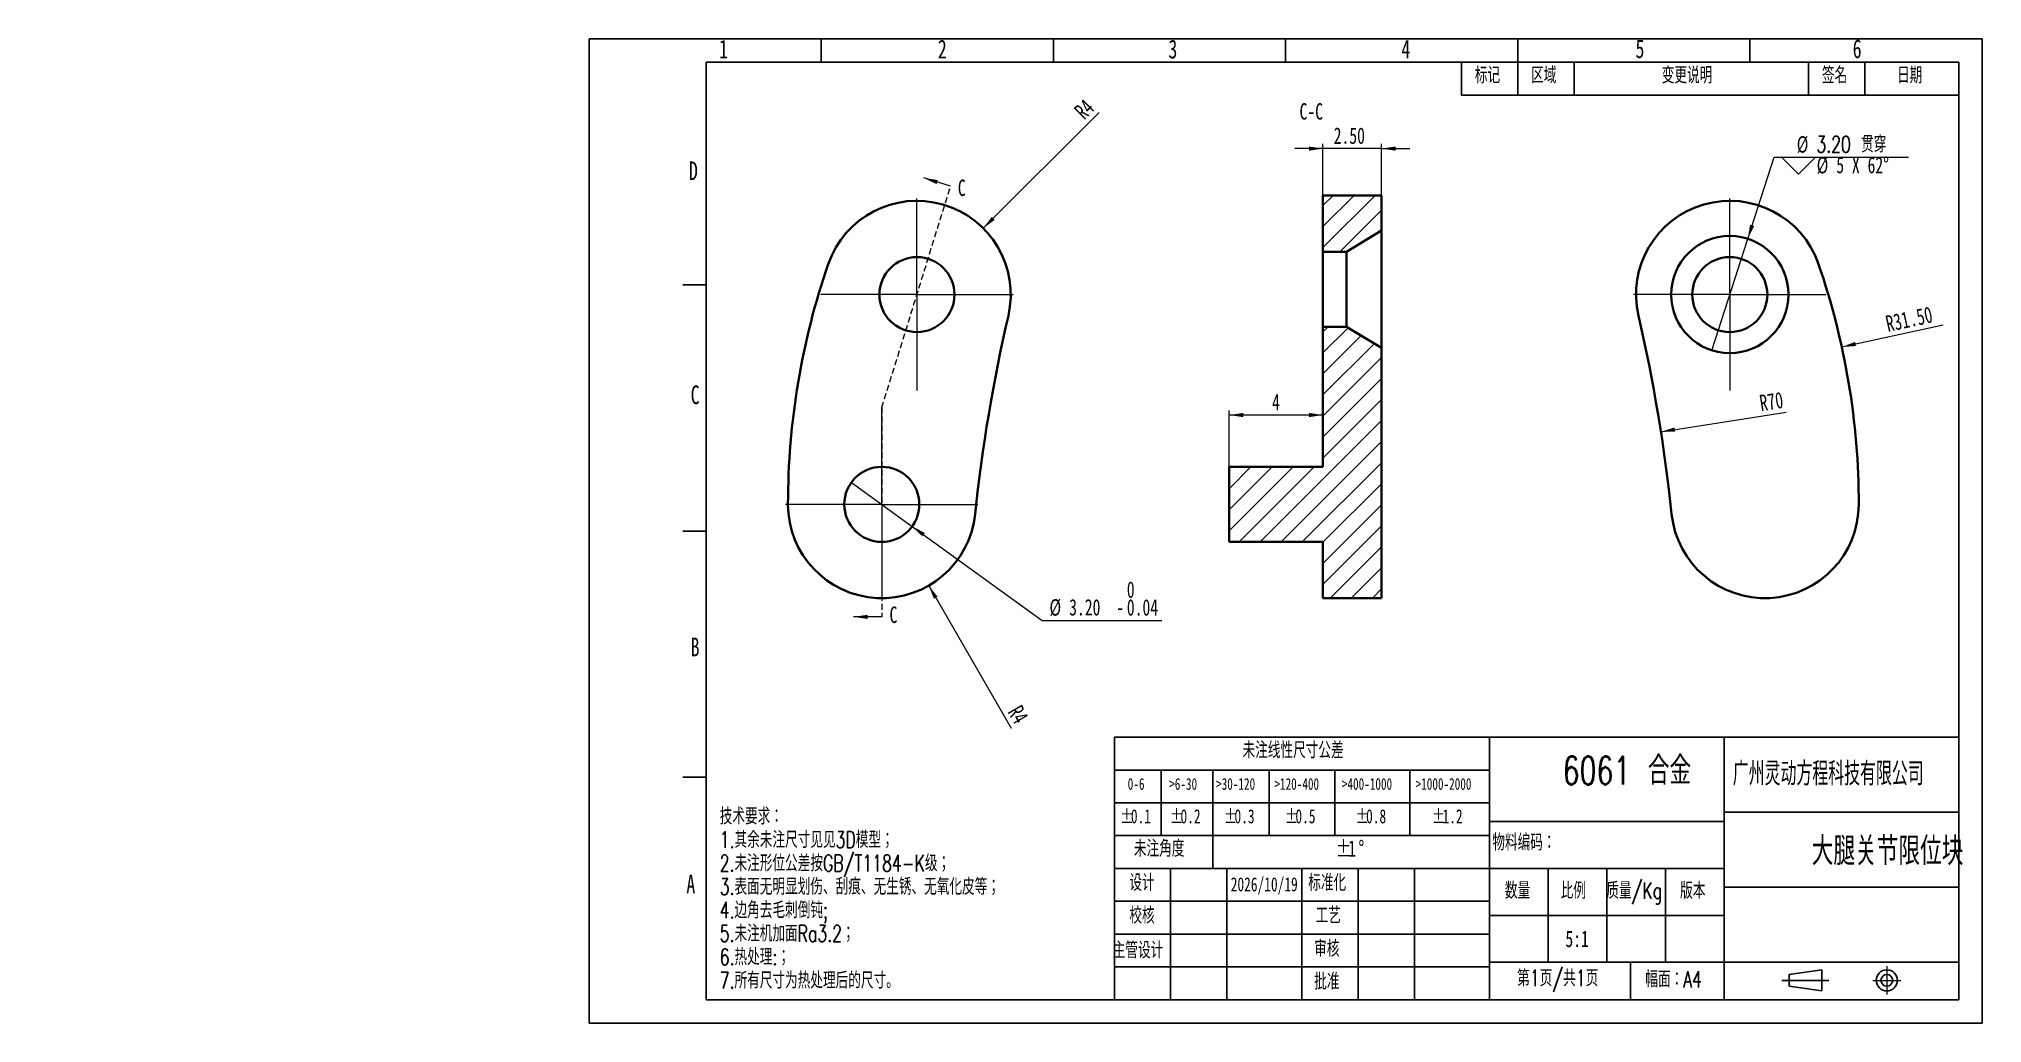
# Model space of a CAD drawing. Header units: millimetres. Extents: x -117 to 297, y 0 to 210.
import ezdxf

# ---------------------------------------------------------------- set-up
doc = ezdxf.new("R2010")
doc.units = ezdxf.units.MM
for name, pattern in [('SLD-中心线', [34.29, 30.48, -1.27, 1.27, -1.27]), ('SLD-实线', [0]), ('SLD-虚线', [1.905, 1.27, -0.635])]:
    doc.linetypes.add(name, pattern=pattern)
for name, color, linetype in [('中心线层', 1, 'SLD-中心线'), ('剖面线层', 133, 'SLD-实线'), ('尺寸线层', 83, 'SLD-实线'), ('文本', 7, 'SLD-实线'), ('细实线层', 7, 'SLD-实线')]:
    doc.layers.add(name, color=color, linetype=linetype)
doc.layers.add('粗实线层', color=7, linetype='SLD-实线', lineweight=35)
doc.styles.add('SLDTEXTSTYLE0', font='TXT', dxfattribs={"width": 0.7, "bigfont": 'bigfont'})
doc.styles.add('SLDTEXTSTYLE1', font='TXT', dxfattribs={"width": 0.7})
doc.styles.add('SLDTEXTSTYLE2', font='TXT', dxfattribs={"width": 0.616621, "bigfont": 'bigfont'})
doc.dimstyles.new('SLDDIMSTYLE0', dxfattribs={"dimtxt": 3.5, "dimasz": 3, "dimexe": 0, "dimexo": 0.0625, "dimgap": 0.875, "dimtad": 2, "dimlfac": 0.2, "dimrnd": 1e-09, "dimzin": 12, "dimdsep": 46, "dimtxsty": 'SLDTEXTSTYLE1', "dimsah": 1, "dimcen": 0, "dimadec": 0, "dimazin": 3, "dimtfac": 1, "dimtofl": 0, "dimtmove": 0, "dimatfit": 3, "dimfxl": 0, "dimfrac": 2, "dimtolj": 1, "dimtzin": 12, "dimarcsym": 0})
doc.dimstyles.new('SLDDIMSTYLE1', dxfattribs={"dimtxt": 3.5, "dimasz": 3, "dimexe": 0, "dimexo": 0.0625, "dimgap": 0.875, "dimtad": 2, "dimlfac": 0.2, "dimrnd": 1e-09, "dimzin": 4, "dimdsep": 46, "dimtxsty": 'SLDTEXTSTYLE1', "dimblk1": 'NONE', "dimsah": 1, "dimcen": 0, "dimadec": 0, "dimazin": 1, "dimtol": 1, "dimtm": 0.04, "dimtfac": 1, "dimtmove": 0, "dimatfit": 3, "dimldrblk": 'NONE', "dimfxl": 0, "dimfrac": 2, "dimtolj": 1, "dimarcsym": 0})
doc.dimstyles.new('SLDDIMSTYLE2', dxfattribs={"dimtxt": 3.5, "dimasz": 3, "dimexe": 0, "dimexo": 0.0625, "dimgap": 0.875, "dimtad": 0, "dimtih": 1, "dimtoh": 1, "dimlfac": 0.2, "dimrnd": 1e-09, "dimzin": 12, "dimdsep": 46, "dimtxsty": 'SLDTEXTSTYLE1', "dimblk1": 'NONE', "dimsah": 1, "dimcen": 0, "dimadec": 0, "dimazin": 3, "dimtfac": 1, "dimtmove": 0, "dimatfit": 3, "dimldrblk": 'NONE', "dimfxl": 0, "dimfrac": 2, "dimtolj": 1, "dimtzin": 12, "dimarcsym": 0})
doc.dimstyles.new('SLDDIMSTYLE3', dxfattribs={"dimtxt": 3.5, "dimasz": 3, "dimexe": 0, "dimexo": 0.0625, "dimgap": 0.875, "dimtad": 2, "dimlfac": 0.2, "dimrnd": 1e-09, "dimzin": 4, "dimdsep": 46, "dimtxsty": 'SLDTEXTSTYLE1', "dimsah": 1, "dimcen": 0, "dimadec": 0, "dimazin": 1, "dimtfac": 1, "dimtofl": 0, "dimtmove": 0, "dimatfit": 3, "dimfxl": 0, "dimfrac": 2, "dimtolj": 1, "dimtzin": 12, "dimarcsym": 0})
doc.dimstyles.new('SLDDIMSTYLE4', dxfattribs={"dimtxt": 3.5, "dimasz": 3, "dimexe": 0, "dimexo": 0.0625, "dimgap": 0.875, "dimtad": 2, "dimlfac": 0.2, "dimrnd": 1e-09, "dimzin": 12, "dimdsep": 46, "dimtxsty": 'SLDTEXTSTYLE1', "dimsah": 1, "dimcen": 0.09, "dimadec": 0, "dimazin": 3, "dimtfac": 1, "dimtofl": 0, "dimtmove": 0, "dimatfit": 3, "dimfxl": 0, "dimfrac": 2, "dimtolj": 1, "dimtzin": 12, "dimarcsym": 0})
doc.dimstyles.new('SLDDIMSTYLE5', dxfattribs={"dimtxt": 3.5, "dimasz": 3, "dimexe": 0, "dimexo": 0.0625, "dimgap": 0.875, "dimtad": 2, "dimlfac": 0.2, "dimrnd": 1e-09, "dimzin": 4, "dimdsep": 46, "dimtxsty": 'SLDTEXTSTYLE1', "dimsah": 1, "dimcen": 0.09, "dimadec": 0, "dimazin": 1, "dimtfac": 1, "dimtmove": 0, "dimatfit": 0, "dimfxl": 0, "dimfrac": 2, "dimtolj": 1, "dimtzin": 12, "dimarcsym": 0})

# ---------------------------------------------------------------- blocks, each defined once
blk = doc.blocks.new('SW_TABLEANNOTATION_0')
at = {"color": 0}
for p, q in [((0, 0), (0, -7)), ((0, 0), (12, 0)), ((0, 0), (0, -7)), ((106, 0), (0, 0)), ((12, 0), (12, -7)), ((12, 0), (24, 0)), ((24, 0), (24, -7)), ((24, 0), (74, 0)), ((74, 0), (74, -7)), ((74, 0), (86, 0)), ((86, 0), (86, -7)), ((86, 0), (106, 0)), ((106, 0), (106, -7)), ((106, -7), (106, 0)), ((0, -7), (12, -7)), ((0, -7), (106, -7)), ((12, -7), (24, -7)), ((24, -7), (74, -7)), ((74, -7), (86, -7)), ((86, -7), (106, -7))]:
    blk.add_line(p, q, dxfattribs=at)
at = {"color": 0, "char_height": 3.5, "attachment_point": 1, "style": 'SLDTEXTSTYLE0'}
for s, insert in [('标记', (2.85, -1.01)), ('区域', (14.85, -1.01)), ('变更说明', (42.7, -1.01)), ('签名', (76.85, -1.01)), ('日期', (92.85, -1.01))]:
    blk.add_mtext(s, dxfattribs=dict(at, insert=insert))
blk = doc.blocks.new('SW_TABLEANNOTATION_1')
at = {"color": 0}
for p, q in [((0, 0), (0, -7)), ((0, 0), (5, 0)), ((5, 0), (10, 0)), ((10, 0), (21, 0)), ((21, 0), (33, 0)), ((33, 0), (47, 0)), ((47, 0), (63, 0)), ((63, 0), (80, 0)), ((80, 0), (80, -7)), ((0, -7), (0, -14)), ((0, -7), (5, -7)), ((5, -7), (10, -7)), ((10, -7), (10, -14)), ((10, -7), (21, -7)), ((21, -7), (21, -14)), ((21, -7), (33, -7)), ((33, -7), (33, -14)), ((33, -7), (47, -7)), ((47, -7), (47, -14)), ((47, -7), (63, -7)), ((63, -7), (63, -14)), ((63, -7), (80, -7)), ((80, -7), (80, -14)), ((0, -14), (0, -21)), ((0, -14), (5, -14)), ((5, -14), (10, -14)), ((10, -14), (10, -21)), ((10, -14), (21, -14)), ((21, -14), (21, -21)), ((21, -14), (33, -14)), ((33, -14), (33, -21)), ((33, -14), (47, -14)), ((47, -14), (47, -21)), ((47, -14), (63, -14)), ((63, -14), (63, -21)), ((63, -14), (80, -14)), ((80, -14), (80, -21)), ((0, -21), (0, -28)), ((0, -21), (5, -21)), ((5, -21), (10, -21)), ((10, -21), (21, -21)), ((21, -21), (21, -28)), ((21, -21), (21, -28)), ((21, -21), (33, -21)), ((33, -21), (47, -21)), ((47, -21), (63, -21)), ((63, -21), (80, -21)), ((80, -21), (80, -28)), ((0, -28), (5, -28)), ((5, -28), (10, -28)), ((10, -28), (21, -28)), ((21, -28), (33, -28)), ((33, -28), (47, -28)), ((47, -28), (63, -28)), ((63, -28), (80, -28))]:
    blk.add_line(p, q, dxfattribs=at)
at = {"color": 0, "attachment_point": 1}
for s, insert, char_height, style in [('未注线性尺寸公差', (27.32, -1.01), 3.5, 'SLDTEXTSTYLE0'), ('0-6', (2.85, -8.72), 2.5, 'SLDTEXTSTYLE1'), ('>6-30', (11.69, -8.72), 2.5, 'SLDTEXTSTYLE1'), ('>30-120', (21.68, -8.72), 2.5, 'SLDTEXTSTYLE1'), ('>120-400', (34.12, -8.72), 2.5, 'SLDTEXTSTYLE1'), ('>400-1000', (48.5, -8.72), 2.5, 'SLDTEXTSTYLE1'), ('>1000-2000', (64.22, -8.72), 2.5, 'SLDTEXTSTYLE1'), ('%%p', (1.25, -15.37), 3, 'SLDTEXTSTYLE1'), ('0.1', (3.52, -15.37), 3, 'SLDTEXTSTYLE1'), ('%%p', (11.84, -15.37), 3, 'SLDTEXTSTYLE1'), ('0.2', (14.1, -15.37), 3, 'SLDTEXTSTYLE1'), ('%%p', (23.34, -15.37), 3, 'SLDTEXTSTYLE1'), ('0.3', (25.61, -15.37), 3, 'SLDTEXTSTYLE1'), ('%%p', (36.34, -15.37), 3, 'SLDTEXTSTYLE1'), ('0.5', (38.6, -15.37), 3, 'SLDTEXTSTYLE1'), ('%%p', (51.4, -15.37), 3, 'SLDTEXTSTYLE1'), ('0.8', (53.66, -15.37), 3, 'SLDTEXTSTYLE1'), ('%%p', (67.69, -15.37), 3, 'SLDTEXTSTYLE1'), ('1.2', (69.96, -15.37), 3, 'SLDTEXTSTYLE1'), ('未注角度', (4.16, -22.01), 3.5, 'SLDTEXTSTYLE0'), ('%%p', (47.19, -22.01), 3.5, 'SLDTEXTSTYLE1'), ('1', (49.84, -22.01), 3.5, 'SLDTEXTSTYLE1'), ('%%d', (52.04, -22.01), 3.5, 'SLDTEXTSTYLE1')]:
    blk.add_mtext(s, dxfattribs=dict(at, insert=insert, char_height=char_height, style=style))
blk = doc.blocks.new('_D')
at = {"layer": '尺寸线层', "linetype": 'SLD-实线', "lineweight": 18}
blk.add_line((84.05, 169.58), (108.75, 194.28), dxfattribs=at)
blk.add_solid([(84.05, 169.58), (86.49, 171.39), (85.86, 172.02)], dxfattribs=at)
at = {"layer": '尺寸线层', "linetype": 'SLD-实线', "lineweight": 18, "insert": (103.14, 195.05), "char_height": 3.5, "attachment_point": 1, "rotation": 45, "style": 'SLDTEXTSTYLE1'}
blk.add_mtext('R4', dxfattribs=at)
blk = doc.blocks.new('_D_1')
at = {"layer": '尺寸线层', "linetype": 'SLD-实线', "lineweight": 18}
blk.add_line((72.42, 93.36), (89.98, 62.94), dxfattribs=at)
blk.add_solid([(72.42, 93.36), (73.53, 90.53), (74.31, 90.98)], dxfattribs=at)
at = {"layer": '尺寸线层', "linetype": 'SLD-实线', "lineweight": 18, "insert": (92.17, 68.16), "char_height": 3.5, "attachment_point": 1, "rotation": 300, "style": 'SLDTEXTSTYLE1'}
blk.add_mtext('R4', dxfattribs=at)
blk = doc.blocks.new('_D_2')
at = {"layer": '尺寸线层', "linetype": 'SLD-实线', "lineweight": 18}
for p, q in [((55.94, 115.37), (68.9, 105.98)), ((68.9, 105.98), (96.59, 85.94)), ((96.59, 85.94), (122.13, 85.94))]:
    blk.add_line(p, q, dxfattribs=at)
blk.add_solid([(68.9, 105.98), (71.07, 103.86), (71.6, 104.59)], dxfattribs=at)
at = {"layer": '尺寸线层', "linetype": 'SLD-实线', "lineweight": 18, "char_height": 3.5, "attachment_point": 1, "style": 'SLDTEXTSTYLE1'}
for s, insert in [('0', (114.66, 94.25)), ('%%c', (98.17, 90.45)), ('3.20', (102.36, 90.48)), ('-', (112.4, 90.45)), ('0.04', (114.66, 90.45))]:
    blk.add_mtext(s, dxfattribs=dict(at, insert=insert))
blk = doc.blocks.new('_None')
blk = doc.blocks.new('SW_CENTERMARKSYMBOL_0')
at = {"layer": '中心线层', "color": 0, "linetype": 'SLD-中心线', "lineweight": 18}
for p, q in [((0, 12.5), (0, 20.5)), ((0, 0), (0, 12.5)), ((-12.5, 0), (-20.5, 0)), ((0, 0), (-12.5, 0)), ((0, 0), (0, -12.5)), ((0, 0), (12.5, 0)), ((12.5, 0), (20.5, 0)), ((0, -12.5), (0, -20.5))]:
    blk.add_line(p, q, dxfattribs=at)
blk = doc.blocks.new('SW_CENTERMARKSYMBOL_1')
at = {"layer": '中心线层', "color": 0, "linetype": 'SLD-中心线', "lineweight": 18}
for p, q in [((0, 12.5), (0, 20.5)), ((0, 0), (0, 12.5)), ((-12.5, 0), (-20.5, 0)), ((0, 0), (-12.5, 0)), ((0, 0), (0, -12.5)), ((0, 0), (12.5, 0)), ((12.5, 0), (20.5, 0)), ((0, -12.5), (0, -20.5))]:
    blk.add_line(p, q, dxfattribs=at)
blk = doc.blocks.new('SW_SYMBOL_HOLE_SINK')
at = {"layer": '尺寸线层', "color": 0, "linetype": 'SLD-实线', "lineweight": 18}
for p, q in [((0, 875), (800, 75)), ((800, 75), (1600, 875))]:
    blk.add_line(p, q, dxfattribs=at)
blk = doc.blocks.new('_D_3')
at = {"layer": '尺寸线层', "linetype": 'SLD-实线', "lineweight": 18}
for p, q in [((247.04, 167.34), (252.64, 184.74)), ((252.64, 184.74), (281.28, 184.74)), ((239.38, 143.54), (247.04, 167.34))]:
    blk.add_line(p, q, dxfattribs=at)
blk.add_solid([(247.04, 167.34), (248.39, 170.06), (247.53, 170.33)], dxfattribs=at)
at = {"layer": '尺寸线层', "linetype": 'SLD-实线', "lineweight": 18, "xscale": 0.004511737089201878, "yscale": 0.004511737089201878, "zscale": 0.004511737089201878}
blk.add_blockref('SW_SYMBOL_HOLE_SINK', (254.23, 180.79), dxfattribs=at)
at = {"layer": '尺寸线层', "linetype": 'SLD-实线', "lineweight": 18, "char_height": 3.5, "attachment_point": 1}
for s, insert, style in [('%%c', (257.47, 189.23), 'SLDTEXTSTYLE1'), ('3.20 贯穿', (261.66, 189.25), 'SLDTEXTSTYLE0'), ('%%c', (261.73, 184.8), 'SLDTEXTSTYLE1'), ('5', (265.91, 184.82), 'SLDTEXTSTYLE1'), ('X 62°', (269.24, 184.82), 'SLDTEXTSTYLE1')]:
    blk.add_mtext(s, dxfattribs=dict(at, insert=insert, style=style))
blk = doc.blocks.new('_D_4')
at = {"layer": '尺寸线层', "linetype": 'SLD-实线', "lineweight": 18}
blk.add_line((267.08, 144.26), (288.7, 148.97), dxfattribs=at)
blk.add_solid([(267.08, 144.26), (270.1, 144.46), (269.91, 145.34)], dxfattribs=at)
at = {"layer": '尺寸线层', "linetype": 'SLD-实线', "lineweight": 18, "insert": (276.17, 150.86), "char_height": 3.5, "attachment_point": 1, "rotation": 12.3105, "style": 'SLDTEXTSTYLE1'}
blk.add_mtext('R31.50', dxfattribs=at)
blk = doc.blocks.new('_D_5')
at = {"layer": '尺寸线层', "linetype": 'SLD-实线', "lineweight": 18}
blk.add_line((228.51, 126.17), (255.25, 130.35), dxfattribs=at)
blk.add_solid([(228.51, 126.17), (231.55, 126.19), (231.41, 127.08)], dxfattribs=at)
at = {"layer": '尺寸线层', "linetype": 'SLD-实线', "lineweight": 18, "insert": (249.33, 133.99), "char_height": 3.5, "attachment_point": 1, "rotation": 8.8862, "style": 'SLDTEXTSTYLE1'}
blk.add_mtext('R70', dxfattribs=at)
blk = doc.blocks.new('SW_CENTERMARKSYMBOL_2')
at = {"layer": '中心线层', "color": 0, "linetype": 'SLD-中心线', "lineweight": 18}
for p, q in [((0, 12.5), (0, 20.5)), ((0, 0), (0, 12.5)), ((-12.5, 0), (-20.5, 0)), ((0, 0), (-12.5, 0)), ((0, 0), (0, -12.5)), ((0, 0), (12.5, 0)), ((12.5, 0), (20.5, 0)), ((0, -12.5), (0, -20.5))]:
    blk.add_line(p, q, dxfattribs=at)
blk = doc.blocks.new('_D_6')
at = {"layer": '尺寸线层', "linetype": 'SLD-实线', "lineweight": 18}
for p, q in [((136.47, 118.68), (136.47, 130.74)), ((156.47, 129.74), (136.47, 129.74))]:
    blk.add_line(p, q, dxfattribs=at)
for points in [[(136.47, 129.74), (139.47, 129.29), (139.47, 130.19)], [(156.47, 129.74), (153.47, 130.19), (153.47, 129.29)]]:
    blk.add_solid(points, dxfattribs=at)
at = {"layer": '尺寸线层', "linetype": 'SLD-实线', "lineweight": 18, "insert": (145.62, 134.25), "char_height": 3.5, "attachment_point": 1, "style": 'SLDTEXTSTYLE1'}
blk.add_mtext('4', dxfattribs=at)
blk = doc.blocks.new('_D_7')
at = {"layer": '尺寸线层', "linetype": 'SLD-实线', "lineweight": 18}
for p, q in [((156.47, 186.58), (150.47, 186.58)), ((156.47, 176.58), (156.47, 187.58)), ((168.97, 186.58), (156.47, 186.58)), ((168.97, 176.58), (168.97, 187.58)), ((168.97, 186.58), (174.97, 186.58))]:
    blk.add_line(p, q, dxfattribs=at)
for points in [[(156.47, 186.58), (153.47, 187.03), (153.47, 186.13)], [(168.97, 186.58), (171.97, 186.13), (171.97, 187.03)]]:
    blk.add_solid(points, dxfattribs=at)
at = {"layer": '尺寸线层', "linetype": 'SLD-实线', "lineweight": 18, "insert": (158.76, 191.09), "char_height": 3.5, "attachment_point": 1, "style": 'SLDTEXTSTYLE1'}
blk.add_mtext('2.50', dxfattribs=at)

msp = doc.modelspace()

# ---------------------------------------------------------------- hatches: boundary and pattern name
at = {"layer": '剖面线层'}
h = msp.add_hatch(dxfattribs=at)
h.set_pattern_fill('ANSI31', color=256, style=0)
h.paths.add_polyline_path([(156.468, 164.579), (161.468, 164.579), (168.968, 169.079), (168.968, 176.579), (156.468, 176.579)], flags=0)
h = msp.add_hatch(dxfattribs=at)
h.set_pattern_fill('ANSI31', color=256, style=0)
h.paths.add_polyline_path([(156.468, 148.579), (156.468, 118.676), (136.468, 118.676), (136.468, 102.676), (156.468, 102.676), (156.468, 90.676), (168.968, 90.676), (168.968, 144.079), (161.468, 148.579)], flags=0)

# ---------------------------------------------------------------- linework, layer by layer
for p, q in [((0, 210), (297, 210)), ((0, 210), (0, 0)), ((49.5, 205), (49.5, 210)), ((99, 205), (99, 210)), ((148.5, 205), (148.5, 210)), ((198, 205), (198, 210)), ((247.5, 205), (247.5, 210)), ((297, 210), (297, 0)), ((25, 205), (25, 5)), ((25, 205), (292, 205)), ((292, 205), (292, 5)), ((25, 157.5), (20, 157.5)), ((25, 105), (20, 105)), ((112, 61), (292, 61)), ((112, 61), (112, 5)), ((192, 61), (192, 5)), ((242, 61), (242, 5)), ((25, 52.5), (20, 52.5)), ((192, 43), (242, 43)), ((292, 45), (242, 45)), ((112, 33), (192, 33)), ((124, 5), (124, 33)), ((136, 33), (136, 5)), ((152, 5), (152, 33)), ((164, 5), (164, 33)), ((176, 33), (176, 5)), ((192, 33), (242, 33)), ((204.5, 33), (204.5, 13)), ((217, 13), (217, 33)), ((229.5, 33), (229.5, 13)), ((292, 29), (242, 29)), ((112, 26), (192, 26)), ((242, 23), (192, 23)), ((112, 19), (192, 19)), ((242, 13), (192, 13)), ((222, 13), (222, 5)), ((242, 13), (292, 13)), ((192, 12), (112, 12)), ((254.326, 9.134), (264.326, 9.134)), ((255.826, 10.384), (262.826, 11.384)), ((255.826, 10.384), (255.826, 7.884)), ((262.826, 11.384), (262.826, 6.884)), ((25, 5), (292, 5)), ((255.826, 7.884), (262.826, 6.884)), ((0, 0), (297, 0))]:
    msp.add_line(p, q)
for radius in [2.25, 1.25]:
    msp.add_circle((276.681, 9.134), radius)
at = {"layer": '中心线层', "linetype": 'SLD-中心线', "lineweight": 18}
for p, q in [((273.681, 9.134), (279.681, 9.134)), ((276.681, 12.134), (276.681, 6.134))]:
    msp.add_line(p, q, dxfattribs=at)
at = {"layer": '粗实线层', "linetype": 'SLD-实线', "lineweight": 35}
for p, q in [((156.468, 176.579), (156.468, 164.579)), ((168.968, 176.579), (156.468, 176.579)), ((168.968, 176.579), (168.968, 169.079)), ((161.468, 164.579), (168.968, 169.079)), ((168.968, 169.079), (168.968, 144.079)), ((161.468, 164.579), (156.468, 164.579)), ((156.468, 148.579), (156.468, 164.579)), ((161.468, 164.579), (161.468, 148.579)), ((156.468, 148.579), (161.468, 148.579)), ((156.468, 118.676), (156.468, 148.579)), ((168.968, 144.079), (161.468, 148.579)), ((168.968, 90.676), (168.968, 144.079)), ((136.468, 102.676), (136.468, 118.676)), ((156.468, 118.676), (136.468, 118.676)), ((136.468, 102.676), (156.468, 102.676)), ((156.468, 90.676), (156.468, 102.676)), ((168.968, 90.676), (156.468, 90.676))]:
    msp.add_line(p, q, dxfattribs=at)
for centre, radius in [((243.208, 155.442), 12.5), ((69.912, 155.442), 8), ((243.208, 155.442), 8), ((62.421, 110.676), 8)]:
    msp.add_circle(centre, radius, dxfattribs=at)
for centre, radius, start, end in [((69.912, 155.442), 20, 346.98354, 161), ((243.208, 155.442), 20, 19, 193.01646), ((199.921, 110.676), 157.5, 161, 180), ((113.199, 110.676), 157.5, 0, 19), ((430.405, 72.106), 350, 166.98354, 174.01646), ((-117.285, 72.106), 350, 5.98354, 13.01646), ((62.421, 110.676), 20, 180, 354.01646), ((250.699, 110.676), 20, 185.98354, 0)]:
    msp.add_arc(centre, radius, start, end, dxfattribs=at)
at = {"layer": '细实线层', "linetype": 'SLD-虚线', "lineweight": 18}
for q in [(77.095, 178.542), (62.421, 86.681)]:
    msp.add_line((62.421, 131.349), q, dxfattribs=at)
at = {"layer": '细实线层', "linetype": 'SLD-实线', "lineweight": 18}
for p, q in [((77.095, 178.542), (71.365, 180.324)), ((62.421, 86.681), (56.421, 86.681))]:
    msp.add_line(p, q, dxfattribs=at)
at = {"layer": '细实线层', "linetype": 'SLD-虚线', "lineweight": 18}
for points in [[(71.365, 180.324), (74.097, 179.003), (74.364, 179.863)], [(56.421, 86.681), (59.421, 86.231), (59.421, 87.131)]]:
    msp.add_solid(points, dxfattribs=at)

# ---------------------------------------------------------------- block references
for name, p in [('SW_TABLEANNOTATION_0', (186, 205)), ('SW_TABLEANNOTATION_1', (112.001, 61.007))]:
    msp.add_blockref(name, p)
at = {"layer": '中心线层', "linetype": 'SLD-中心线', "lineweight": 18}
for name, p in [('SW_CENTERMARKSYMBOL_0', (69.912, 155.442)), ('SW_CENTERMARKSYMBOL_2', (243.208, 155.442)), ('SW_CENTERMARKSYMBOL_1', (62.421, 110.676))]:
    msp.add_blockref(name, p, dxfattribs=at)

# ---------------------------------------------------------------- texts
at = {"layer": '文本', "linetype": 'SLD-实线', "lineweight": 18}
for s, insert, char_height, attachment_point, style in [('1', (27.721, 209.812), 4, 1, 'SLDTEXTSTYLE1'), ('2', (74.36, 209.812), 4, 1, 'SLDTEXTSTYLE1'), ('3', (123.518, 209.812), 4, 1, 'SLDTEXTSTYLE1'), ('4', (173.192, 209.812), 4, 1, 'SLDTEXTSTYLE1'), ('5', (223.089, 209.887), 4, 1, 'SLDTEXTSTYLE1'), ('6', (269.401, 209.887), 4, 1, 'SLDTEXTSTYLE1'), ('C-C', (153.978, 196.275), 3.5, 2, 'SLDTEXTSTYLE1'), ('D', (21.294, 183.851), 4, 1, 'SLDTEXTSTYLE1'), ('C', (21.661, 136.062), 4, 1, 'SLDTEXTSTYLE1'), ('B', (21.661, 82.255), 4, 1, 'SLDTEXTSTYLE1'), ('6061 合金', (221.278, 56.922), 6, 2, 'SLDTEXTSTYLE0'), ('广州灵动方程科技有限公司', (243.845, 55.719), 5, 1, 'SLDTEXTSTYLE2'), ('技术要求：', (27.864, 45.884), 3.5, 1, 'SLDTEXTSTYLE0'), ('1.其余未注尺寸见见3D模型；', (27.864, 40.884), 3.5, 1, 'SLDTEXTSTYLE0'), ('物料编码：', (192.579, 40.32), 3.5, 1, 'SLDTEXTSTYLE0'), ('大腿关节限位块', (276.84, 39.71), 6, 2, 'SLDTEXTSTYLE0'), ('2.未注形位公差按GB/T1184-K级；', (27.864, 35.884), 3.5, 1, 'SLDTEXTSTYLE0'), ('A', (20.749, 31.678), 4, 1, 'SLDTEXTSTYLE1'), ('3.表面无明显划伤、刮痕、无生锈、无氧化皮等；', (27.864, 30.884), 3.5, 1, 'SLDTEXTSTYLE0'), ('设计', (115.195, 31.721), 3.5, 1, 'SLDTEXTSTYLE0'), ('2026/10/19', (136.809, 31.119), 3, 1, 'SLDTEXTSTYLE1'), ('标准化', (153.336, 31.721), 3.5, 1, 'SLDTEXTSTYLE0'), ('数量', (195.259, 30.041), 3.5, 1, 'SLDTEXTSTYLE0'), ('比例', (207.152, 30.041), 3.5, 1, 'SLDTEXTSTYLE0'), ('质量/Kg', (216.882, 30.041), 3.5, 1, 'SLDTEXTSTYLE0'), ('版本', (232.618, 30.041), 3.5, 1, 'SLDTEXTSTYLE0'), ('4.边角去毛刺倒钝;', (27.864, 25.884), 3.5, 1, 'SLDTEXTSTYLE0'), ('校核', (115.195, 24.739), 3.5, 1, 'SLDTEXTSTYLE0'), ('工艺', (154.911, 24.739), 3.5, 1, 'SLDTEXTSTYLE0'), ('5.未注机加面Ra3.2；', (27.864, 20.884), 3.5, 1, 'SLDTEXTSTYLE0'), ('主管设计', (111.65, 17.311), 3.5, 1, 'SLDTEXTSTYLE0'), ('审核', (154.6, 17.653), 3.5, 1, 'SLDTEXTSTYLE0'), ('5:1', (208.156, 19.739), 3.5, 1, 'SLDTEXTSTYLE1'), ('6.热处理:；', (27.864, 15.884), 3.5, 1, 'SLDTEXTSTYLE0'), ('7.所有尺寸为热处理后的尺寸。', (27.864, 10.884), 3.5, 1, 'SLDTEXTSTYLE0'), ('批准', (154.6, 10.65), 3.5, 1, 'SLDTEXTSTYLE0'), ('第1页/共1页', (197.888, 11.36), 3.5, 1, 'SLDTEXTSTYLE0'), ('幅面：A4', (225.193, 11.116), 3.5, 1, 'SLDTEXTSTYLE0')]:
    msp.add_mtext(s, dxfattribs=dict(at, insert=insert, char_height=char_height, attachment_point=attachment_point, style=style))
at = {"layer": '细实线层', "linetype": 'SLD-虚线', "lineweight": 18, "char_height": 3.5, "attachment_point": 1, "style": 'SLDTEXTSTYLE1'}
for insert in [(78.628, 179.97), (64.072, 88.881)]:
    msp.add_mtext('C', dxfattribs=dict(at, insert=insert))

# ---------------------------------------------------------------- dimensions: what is measured, and where the dimension line sits
at = {"layer": '尺寸线层', "linetype": 'SLD-实线', "lineweight": 18}
for center, mpoint, dimstyle, picture, middle in [((69.912, 155.442), (84.054, 169.584), 'SLDDIMSTYLE0', '_D', (107.573, 193.102)), ((113.199, 110.676), (267.078, 144.256), 'SLDDIMSTYLE3', '_D_4', (282.93, 147.716)), ((-117.285, 72.106), (228.514, 126.172), 'SLDDIMSTYLE0', '_D_5', (252.644, 129.944)), ((62.421, 110.676), (72.421, 93.355), 'SLDDIMSTYLE0', '_D_1', (89.147, 64.386))]:
    dim = msp.add_radius_dim(center=center, mpoint=mpoint, dimstyle=dimstyle, dxfattribs=at)
    dim.commit()
    dim.dimension.update_dxf_attribs({"geometry": picture, "text_midpoint": middle, "dimtype": 164})
for base, p1, p2, dimstyle, picture, middle in [((156.468, 186.579), (168.968, 176.579), (156.468, 176.579), 'SLDDIMSTYLE5', '_D_7', (162.718, 186.579)), ((136.468, 129.743), (156.468, 118.676), (136.468, 118.676), 'SLDDIMSTYLE4', '_D_6', (146.468, 129.743))]:
    dim = msp.add_linear_dim(base=base, p1=p1, p2=p2, dimstyle=dimstyle, dxfattribs=at)
    dim.commit()
    dim.dimension.update_dxf_attribs({"geometry": picture, "text_midpoint": middle, "dimtype": 160})
dim = msp.add_diameter_dim_2p(p1=(239.377, 143.543), p2=(247.039, 167.34), text='%%c3.20 贯穿\\P{\\fGDT;w}<> X 62°', dimstyle='SLDDIMSTYLE2', dxfattribs=at)
dim.commit()
dim.dimension.update_dxf_attribs({"geometry": '_D_3', "text_midpoint": (267.753, 184.717), "dimtype": 163})
dim = msp.add_diameter_dim_2p(p1=(55.941, 115.367), p2=(68.901, 105.985), dimstyle='SLDDIMSTYLE1', dxfattribs=at)
dim.commit()
dim.dimension.update_dxf_attribs({"geometry": '_D_2', "text_midpoint": (110.151, 89.743), "dimtype": 163})

doc.saveas('drawing.dxf')
